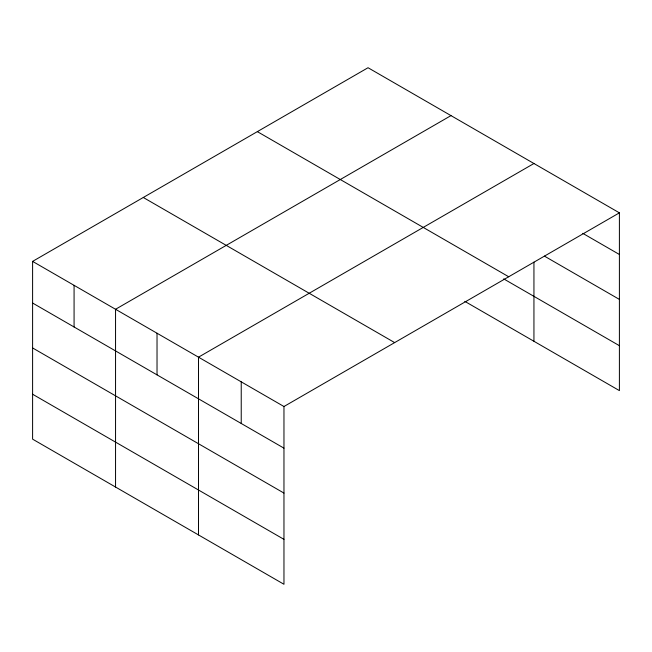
<?xml version="1.0" encoding="UTF-8"?>
<svg xmlns="http://www.w3.org/2000/svg" width="652" height="652" viewBox="0 0 652 652"><rect width="100%" height="100%" fill="white"/><g stroke="black" fill="none" stroke-linecap="round" stroke-linejoin="round"><path stroke-width="0.98" d="M464.811 301.363L619.4 390.613L619.4 212.845L368.038 67.726L32.6 261.387L32.6 439.155L283.962 584.273L283.962 406.514L32.6 261.387M450.988 115.616L115.551 309.276L115.551 487.044M533.939 163.505L198.493 357.174L198.493 534.933M283.962 406.514L619.4 212.845M582.774 233.343L619.4 254.484M544.404 256.106L619.4 299.407M257.344 131.631L508.707 276.758M503.694 278.885L619.4 345.69M143.293 197.483L394.656 342.602M32.6 303.033L283.962 448.152M32.6 347.948L283.962 493.075M32.6 394.232L283.962 539.351M533.939 262.137L533.939 341.265M241.232 381.844L241.232 423.482M157.026 333.229L157.026 374.867M74.075 285.332L74.075 326.978"/></g></svg>
